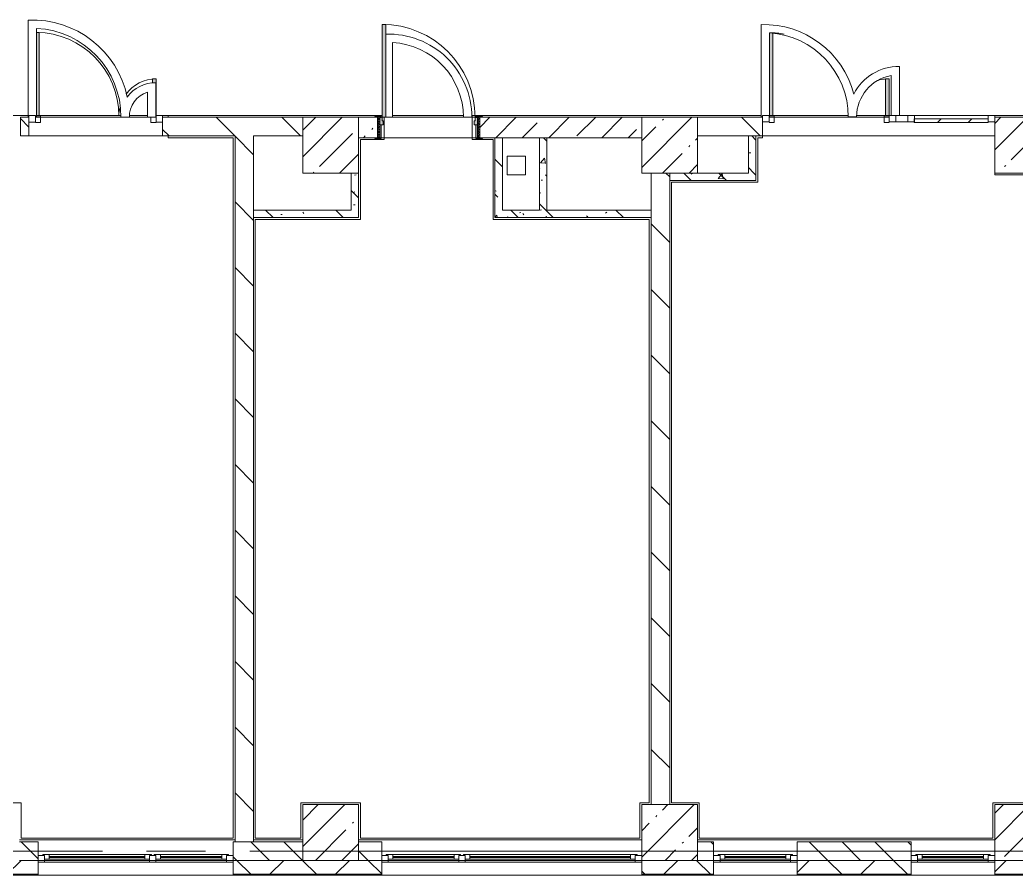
# Model space of a CAD drawing. Header units: millimetres. Extents: x 35355 to 234366, y -8553 to 29000.
# Drawn here: x 129871 to 140596, y -258 to 8948 of the extents above; entities that cross this region are included whole.
import ezdxf

# ---------------------------------------------------------------- set-up
doc = ezdxf.new("R2010")
doc.units = ezdxf.units.MM
doc.linetypes.add('Осевая', pattern=[3175, 635, -476.25, 1587.5, -476.25])
for name, color, linetype, lineweight, true_color in [('A-DETL-GENF-3', 7, 'Continuous', 5, 0xaaaaaa), ('A-DOOR-3', 7, 'Continuous', 5, 0xaaaaaa), ('A-DOOR-4', 7, 'Continuous', 5, 0xe2e2e2), ('A-DOOR-FRAM-4', 7, 'Continuous', 5, 0xe2e2e2), ('A-DOOR-FRAM-5', 7, 'Continuous', 5, 0xaaaaaa), ('A-FLOR-2', 7, 'Continuous', 5, 0xaaaaaa), ('I-WALL-4', 7, 'Continuous', 5, 0x787878)]:
    doc.layers.add(name, color=color, linetype=linetype, lineweight=lineweight, true_color=true_color)
for name, color, linetype, lineweight in [('A-GLAZ-2', 7, 'Continuous', 5), ('A-GLAZ-CURT-3', 7, 'Continuous', 5), ('A-GLAZ-CWMG-3', 7, 'Continuous', 5), ('A-WALL', 7, 'Continuous', 9), ('A-WALL-2', 7, 'Continuous', 5), ('I-WALL-3', 7, 'Continuous', 5), ('S-COLS-1', 7, 'Continuous', 5), ('Оси', 7, 'Continuous', 9), ('Оси-2', 7, 'Осевая', 9)]:
    doc.layers.add(name, color=color, linetype=linetype, lineweight=lineweight)
pattern_1 = [(135, (107356.5, 0), (-353.5534, -353.5534), [])]
pattern_2 = [(135, (107356.5, 0), (-377.171, -377.171), [533.4, -88.9, 17.78, -88.9]), (135, (107356.5, 376.94), (-377.171, -377.171), []), (50, (107356.5, 0), (637.6445, -55.787), [66.675, -733.425]), (355, (107356.5, 0), (-123.35, 668.699), [53.34, -586.74]), (100.451, (107409.6, -4.65), (514.299, 612.908), [56.665, -623.315]), (46.184, (107356.5, 177.8), (948.776, -147.15), [100.012, -1100.137]), (96.636, (107435.6, 165.5), (830.91, 865.997), [84.998, -934.973]), (351.184, (107356.5, 177.8), (830.918, 865.988), [80.01, -880.11]), (21, (107445.4, 133.35), (530.651, -357.928), [66.675, -733.425]), (326, (107445.4, 133.35), (216.308, 644.658), [53.34, -586.74]), (71.451, (107489.6, 103.5), (746.96, 286.724), [56.665, -623.315]), (37.5, (107356.5, 0), (10.8105, 295.9426), [16.764, -562.864, 16.764, -578.866, -588.962]), (37.5, (107356.5, 0), (10.8105, 295.9426), [-1175.258, 16.764, -572.198]), (7.5, (107356.5, 0), (233.869, 350.6318), [16.764, -322.834, 16.764, -549.529, -224.472]), (7.5, (107356.5, 0), (233.869, 350.6318), [-905.891, 16.764, -207.708]), (327.5, (107158.24, 0), (474.5678, -20.0513), [16.764, -205.486, 16.764, -676.656, -920.115]), (327.5, (107158.24, 0), (474.5678, -20.0513), [-915.67, 16.764, -903.351]), (317.5, (107069.34, 0), (518.452, 88.9934), [16.764, -272.161, 16.764, -443.738, -653.415]), (317.5, (107069.34, 0), (518.452, 88.9934), [-749.427, 16.764, -636.651])]

# ---------------------------------------------------------------- blocks, each defined once
blk = doc.blocks.new('BSC_Колонна _Прямоугольная - 600х600-23286269-3_6_2_птичка')
at = {"layer": 'S-COLS-1'}
h = blk.add_hatch(dxfattribs=at)
h.set_pattern_fill('FP_73', color=256, style=0, pattern_type=2)
h.set_pattern_definition([(45, (-29509.74, -7600), (-285.123, 285.123), []), (45, (-29224.6, -7600), (-285.123, 285.123), [504.031, -100.806, 16.764, -84.042])])
h.paths.add_polyline_path([(300, -300), (300, 300), (-300, 300), (-300, -300)])
for p, q in [((300, 300), (-300, 300)), ((-300, 300), (-300, -300)), ((300, -300), (300, 300)), ((-300, -300), (300, -300))]:
    blk.add_line(p, q, dxfattribs=at)
blk = doc.blocks.new('BSC_Колонна _Прямоугольная - 600х600-V56-3_6_2_птичка')
at = {"layer": 'S-COLS-1'}
h = blk.add_hatch(dxfattribs=at)
h.set_pattern_fill('FP_79', color=256, style=0, pattern_type=2)
h.set_pattern_definition([(45, (-25860, -200), (-285.123, 285.123), []), (45, (-25574.88, -200), (-285.123, 285.123), [504.031, -100.806, 16.764, -84.042])])
h.paths.add_polyline_path([(-300, -300), (300, -300), (300, 300), (-300, 300)])
for p, q in [((300, 300), (-300, 300)), ((-300, 300), (-300, -300)), ((300, -300), (300, 300)), ((-300, -300), (300, -300))]:
    blk.add_line(p, q, dxfattribs=at)
blk = doc.blocks.new('BSC_Колонна _Прямоугольная - 600х600-V57-3_6_2_птичка')
at = {"layer": 'S-COLS-1'}
h = blk.add_hatch(dxfattribs=at)
h.set_pattern_fill('FP_80', color=256, style=0, pattern_type=2)
h.set_pattern_definition([(45, (-29509.74, -200), (-285.123, 285.123), []), (45, (-29224.6, -200), (-285.123, 285.123), [504.031, -100.806, 16.764, -84.042])])
h.paths.add_polyline_path([(300, -300), (300, 300), (-300, 300), (-300, -300)])
for p, q in [((300, 300), (-300, 300)), ((-300, 300), (-300, -300)), ((300, -300), (300, 300)), ((-300, -300), (300, -300))]:
    blk.add_line(p, q, dxfattribs=at)
blk = doc.blocks.new('BSC_Колонна _Прямоугольная - 600х600-V68-3_6_2_птичка')
at = {"layer": 'S-COLS-1'}
h = blk.add_hatch(dxfattribs=at)
h.set_pattern_fill('FP_92', color=256, style=0, pattern_type=2)
h.set_pattern_definition([(45, (-25860, -7600), (-285.123, 285.123), []), (45, (-25574.88, -7600), (-285.123, 285.123), [504.031, -100.806, 16.764, -84.042])])
h.paths.add_polyline_path([(300, -300), (300, 300), (-300, 300), (-300, -300)])
for p, q in [((300, 300), (-300, 300)), ((-300, 300), (-300, -300)), ((300, -300), (300, 300)), ((-300, -300), (300, -300))]:
    blk.add_line(p, q, dxfattribs=at)
blk = doc.blocks.new('BSC_Колонна _Прямоугольная - 600х600-V76-3_6_2_птичка')
at = {"layer": 'S-COLS-1'}
h = blk.add_hatch(dxfattribs=at)
h.set_pattern_fill('FP_108', color=256, style=0, pattern_type=2)
h.set_pattern_definition([(45, (-33310, -7600), (-285.123, 285.123), []), (45, (-33024.88, -7600), (-285.123, 285.123), [504.031, -100.806, 16.764, -84.042])])
h.paths.add_polyline_path([(-300, -300), (300, -300), (300, 300), (-300, 300), (-300, 151)])
for p, q in [((300, 300), (-300, 300)), ((-300, 300), (-300, -300)), ((300, -300), (300, 300)), ((-300, -300), (300, -300))]:
    blk.add_line(p, q, dxfattribs=at)
blk = doc.blocks.new('BSC_Колонна _Прямоугольная - 600х600-V77-3_6_2_птичка')
at = {"layer": 'S-COLS-1'}
h = blk.add_hatch(dxfattribs=at)
h.set_pattern_fill('FP_109', color=256, style=0, pattern_type=2)
h.set_pattern_definition([(45, (-33310, -200), (-285.123, 285.123), []), (45, (-33024.88, -200), (-285.123, 285.123), [504.031, -100.806, 16.764, -84.042])])
h.paths.add_polyline_path([(300, -300), (300, 300), (-300, 300), (-300, -300), (252, -300)])
for p, q in [((300, 300), (-300, 300)), ((-300, 300), (-300, -300)), ((300, -300), (300, 300)), ((-300, -300), (300, -300))]:
    blk.add_line(p, q, dxfattribs=at)
blk = doc.blocks.new('120_Окно_СКБ_2Ст - 120_Окно_СКБ_2Ст 2100х2500 _мал створка СЛЕВА_-V72-3_6_2_птичка')
at = {"layer": 'A-GLAZ-2'}
for p, q in [((-1050, -127), (-1050, -57)), ((-1050, -57), (-980, -57)), ((1050, -57), (-1050, -57)), ((-980, -57), (-980, -127)), ((-220, -87), (-980, -87)), ((-980, -87), (-980, -127)), ((-930, -137), (-930, -87)), ((-930, -107), (-270, -107)), ((-270, -137), (-270, -87)), ((-220, -127), (-220, -57)), ((-220, -57), (-150, -57)), ((-220, -127), (-220, -87)), ((-150, -57), (-150, -127)), ((980, -87), (-150, -87)), ((-150, -87), (-150, -127)), ((-100, -137), (-100, -87)), ((-100, -107), (930, -107)), ((930, -137), (930, -87)), ((980, -127), (980, -57)), ((980, -57), (1050, -57)), ((980, -127), (980, -87)), ((1050, -57), (1050, -127)), ((-980, -127), (-1050, -127)), ((-1050, -127), (-1000, -127)), ((-980, -127), (-1000, -127)), ((-1000, -127), (-1000, -137)), ((-1000, -137), (-200, -137)), ((-200, -137), (-1000, -137)), ((-270, -117), (-930, -117)), ((-150, -127), (-220, -127)), ((-200, -127), (-220, -127)), ((-200, -127), (-170, -127)), ((-200, -137), (-200, -127)), ((-150, -127), (-170, -127)), ((-170, -127), (-170, -137)), ((-170, -137), (1000, -137)), ((1000, -137), (-170, -137)), ((930, -117), (-100, -117)), ((1050, -127), (980, -127)), ((1000, -127), (980, -127)), ((1000, -127), (1050, -127)), ((1000, -137), (1000, -127))]:
    blk.add_line(p, q, dxfattribs=at)
blk = doc.blocks.new('120_Окно_СКБ_1Ст - 120_Окно_СКБ_1Ст 900х2500_h_-22445987-3_6_2_птичка')
at = {"layer": 'A-GLAZ-2'}
for p, q in [((-450, -127), (-450, -57)), ((-450, -57), (-380, -57)), ((450, -57), (-450, -57)), ((-380, -57), (-380, -127)), ((380, -87), (-380, -87)), ((-380, -87), (-380, -127)), ((-330, -137), (-330, -87)), ((-330, -107), (330, -107)), ((330, -137), (330, -87)), ((380, -127), (380, -57)), ((380, -57), (450, -57)), ((380, -127), (380, -87)), ((450, -57), (450, -127)), ((-380, -127), (-450, -127)), ((-450, -127), (-400, -127)), ((-380, -127), (-400, -127)), ((-400, -127), (-400, -137)), ((-400, -137), (400, -137)), ((400, -137), (-400, -137)), ((330, -117), (-330, -117)), ((450, -127), (380, -127)), ((400, -127), (380, -127)), ((400, -127), (450, -127)), ((400, -137), (400, -127))]:
    blk.add_line(p, q, dxfattribs=at)
blk = doc.blocks.new('120_Окно_СКБ_2Ст - 120_Окно_СКБ_2Ст 2800х2500_створка_-22445922-3_6_2_птичка')
at = {"layer": 'A-GLAZ-2'}
for p, q in [((-1400, -127), (-1400, -57)), ((-1400, -57), (-1330, -57)), ((1400, -57), (-1400, -57)), ((-1330, -57), (-1330, -127)), ((500, -87), (-1330, -87)), ((-1330, -87), (-1330, -127)), ((-1280, -137), (-1280, -87)), ((-1280, -107), (450, -107)), ((450, -137), (450, -87)), ((500, -127), (500, -57)), ((500, -57), (570, -57)), ((500, -127), (500, -87)), ((570, -57), (570, -127)), ((1330, -87), (570, -87)), ((570, -87), (570, -127)), ((620, -137), (620, -87)), ((620, -107), (1280, -107)), ((1280, -137), (1280, -87)), ((1330, -127), (1330, -57)), ((1330, -57), (1400, -57)), ((1330, -127), (1330, -87)), ((1400, -57), (1400, -127)), ((-1330, -127), (-1400, -127)), ((-1400, -127), (-1350, -127)), ((-1330, -127), (-1350, -127)), ((-1350, -127), (-1350, -137)), ((-1350, -137), (520, -137)), ((520, -137), (-1350, -137)), ((450, -117), (-1280, -117)), ((570, -127), (500, -127)), ((520, -127), (500, -127)), ((520, -127), (550, -127)), ((520, -137), (520, -127)), ((570, -127), (550, -127)), ((550, -127), (550, -137)), ((550, -137), (1350, -137)), ((1350, -137), (550, -137)), ((1280, -117), (620, -117)), ((1400, -127), (1330, -127)), ((1350, -127), (1330, -127)), ((1350, -127), (1400, -127)), ((1350, -137), (1350, -127))]:
    blk.add_line(p, q, dxfattribs=at)
blk = doc.blocks.new('110_Дверь_СКБ_1Ст_Внутренняя1 - Д-4_п__1100x2100h_административные помещения-32218723-3_6_2_птичка')
at = {"layer": 'A-DOOR-3'}
h = blk.add_hatch(dxfattribs=at)
h.set_pattern_fill('FP_32', color=256, style=0, pattern_type=2)
h.set_pattern_definition([(135, (1751.41, 174.685), (-14.14214, -14.14214), []), (225, (1751.41, 174.685), (14.14214, -14.14214), [])])
h.paths.add_polyline_path([(562.5, -110), (562.5, 110), (537.5, 110), (537.5, -110)])
at = {"layer": 'A-DOOR-4'}
h = blk.add_hatch(color=256, dxfattribs=at)
h.paths.add_polyline_path([(537.5, 30), (537.5, 110), (512.5, 110), (512.5, 70), (502.5, 70), (502.5, 30)])
h.paths.add_polyline_path([(-477.5, 30), (-477.5, 70), (-487.5, 70), (-487.5, 110), (-512.5, 110), (-512.5, 30)])
at = {"layer": 'A-DOOR-FRAM-4'}
for points in [[(-447.5, 110), (-447.5, 1110), (-487.5, 1110), (-487.5, 110)], [(-497.5, 110), (-497.5, 118), (-567.5, 118), (-567.5, 110)], [(592.5, 110), (592.5, 118), (522.5, 118), (522.5, 110)], [(-497.5, -110), (-497.5, 30), (-512.5, 30), (-512.5, -110)], [(537.5, -110), (537.5, 30), (522.5, 30), (522.5, -110)], [(-497.5, -118), (-497.5, -110), (-567.5, -110), (-567.5, -118)], [(592.5, -118), (592.5, -110), (522.5, -110), (522.5, -118)]]:
    blk.add_hatch(color=256, dxfattribs=at).paths.add_polyline_path(points)
at = {"layer": 'A-DOOR-FRAM-5'}
h = blk.add_hatch(dxfattribs=at)
h.set_pattern_fill('FP_33', color=256, style=0, pattern_type=2)
h.set_pattern_definition([(45, (-371.384, 174.685), (-14.1421, 14.1421), []), (135, (-371.384, 174.685), (-14.1421, -14.1421), [])])
h.paths.add_polyline_path([(-512.5, -110), (-512.5, 110), (-537.5, 110), (-537.5, -110)])
at = {"layer": 'A-DOOR-3'}
for p, q in [((-487.5, 1110), (-487.5, 110)), ((-447.5, 1110), (-487.5, 1110)), ((-447.5, 110), (-447.5, 1110)), ((-487.5, 110), (-447.5, 110))]:
    blk.add_line(p, q, dxfattribs=at)
blk.add_arc((-487.5, 110), 1000, 360, 90, dxfattribs=at)
at = {"layer": 'A-DOOR-FRAM-5'}
for p, q in [((-497.5, 118), (-567.5, 118)), ((-567.5, 118), (-567.5, 110)), ((-567.5, 110), (-497.5, 110)), ((-512.5, 110), (-537.5, 110)), ((-537.5, 110), (-537.5, -110)), ((-487.5, 110), (-512.5, 110)), ((-512.5, 110), (-512.5, 30)), ((-512.5, -110), (-512.5, 110)), ((-497.5, 110), (-512.5, 110)), ((-512.5, 110), (-512.5, 109)), ((-512.5, 109), (-497.5, 109)), ((-497.5, 110), (-497.5, 118)), ((-497.5, 109), (-497.5, 110)), ((-487.5, 70), (-487.5, 110)), ((512.5, 110), (512.5, 70)), ((537.5, 110), (512.5, 110)), ((592.5, 118), (522.5, 118)), ((522.5, 118), (522.5, 110)), ((537.5, 110), (522.5, 110)), ((522.5, 110), (522.5, 109)), ((522.5, 110), (592.5, 110)), ((522.5, 109), (537.5, 109)), ((537.5, 30), (537.5, 110)), ((562.5, 110), (537.5, 110)), ((537.5, 110), (537.5, -110)), ((537.5, 109), (537.5, 110)), ((562.5, -110), (562.5, 110)), ((592.5, 110), (592.5, 118)), ((-512.5, 30), (-477.5, 30)), ((-497.5, 30), (-512.5, 30)), ((-512.5, 30), (-512.5, -110)), ((-497.5, -110), (-497.5, 30)), ((-477.5, 70), (-487.5, 70)), ((-477.5, 30), (-477.5, 70)), ((512.5, 70), (502.5, 70)), ((502.5, 70), (502.5, 30)), ((502.5, 30), (537.5, 30)), ((537.5, 30), (522.5, 30)), ((522.5, 30), (522.5, -110)), ((537.5, -110), (537.5, 30)), ((-497.5, -110), (-567.5, -110)), ((-567.5, -110), (-567.5, -118)), ((-567.5, -118), (-497.5, -118)), ((-537.5, -110), (-512.5, -110)), ((-512.5, -110), (-497.5, -110)), ((-497.5, -118), (-497.5, -110)), ((522.5, -110), (537.5, -110)), ((592.5, -110), (522.5, -110)), ((522.5, -110), (522.5, -118)), ((522.5, -118), (592.5, -118)), ((537.5, -110), (562.5, -110)), ((592.5, -118), (592.5, -110))]:
    blk.add_line(p, q, dxfattribs=at)
blk = doc.blocks.new('Прямоугольный импост - 50 x 70 мм-31700031-3_6_2_птичка')
at = {"layer": 'A-GLAZ-CWMG-3'}
for p, q in [((-70, 35), (0, 35)), ((-70, -35), (-70, 35)), ((0, -35), (-70, -35)), ((0, -15), (0, -35))]:
    blk.add_line(p, q, dxfattribs=at)
blk = doc.blocks.new('Дверь_Витражная_остекление_ - ДВН_ДАО_Главный вход_1200 в свету-31742133-3_6_2_птичка')
at = {"layer": 'A-DOOR-4'}
for points in [[(-607, 30), (-607, 920), (-643, 925), (-643, 30), (-621, 30)], [(647, 30), (647, 430), (607, 430), (607, 30)]]:
    blk.add_hatch(color=256, dxfattribs=at).paths.add_polyline_path(points)
at = {"layer": 'A-DETL-GENF-3'}
for p, q in [((-607, 30), (-607, 920)), ((647, 430), (607, 430)), ((607, 430), (607, 30)), ((647, 35), (647, 430)), ((-643, 30), (-607, 30)), ((-592, 30), (-643, 30)), ((-592, -40), (-592, 30)), ((592, -40), (592, 30)), ((592, 30), (647, 30)), ((607, 30), (647, 30)), ((-647, -40), (-592, -40)), ((647, -40), (592, -40))]:
    blk.add_line(p, q, dxfattribs=at)
at = {"layer": 'A-DOOR-3'}
blk.add_line((647, 430), (647, 35), dxfattribs=at)
for centre, radius, start, end in [((-647, 30), 895, 79.5087, 89.7197), ((647, 30), 400, 90, 110.0384)]:
    blk.add_arc(centre, radius, start, end, dxfattribs=at)
blk = doc.blocks.new('Системная панель - Стемалит - 40мм-32257327-3_6_2_птичка')
at = {"layer": 'A-GLAZ-CURT-3'}
for p, q in [((65, 35), (-65, 35)), ((-65, 35), (-65, -35)), ((65, -35), (65, 35)), ((-65, -35), (65, -35))]:
    blk.add_line(p, q, dxfattribs=at)
blk = doc.blocks.new('Прямоугольный импост - 50 x 70 мм-31687886-3_6_2_птичка')
at = {"layer": 'A-GLAZ-CWMG-3'}
for p, q in [((-35, 35), (35, 35)), ((-35, -35), (-35, 35)), ((35, 35), (35, -35)), ((35, -35), (-35, -35))]:
    blk.add_line(p, q, dxfattribs=at)
blk = doc.blocks.new('Прямоугольный импост - 50 x 70 мм-31701779-3_6_2_птичка')
at = {"layer": 'A-GLAZ-CWMG-3'}
for p, q in [((0, 35), (-70, 35)), ((-70, 35), (-70, -35)), ((0, -35), (0, 35)), ((-70, -35), (0, -35))]:
    blk.add_line(p, q, dxfattribs=at)
blk = doc.blocks.new('Системная панель - Стекло - 40мм-32257331-3_6_2_птичка')
at = {"layer": 'A-GLAZ-CURT-3'}
h = blk.add_hatch(dxfattribs=at)
h.set_pattern_fill('FP_179', color=256, style=0, pattern_type=2)
h.set_pattern_definition([(45, (-33042.5, -7385), (-1414.21, 1414.21), [1000, -3000]), (45, (-34042.5, -7885), (-1414.21, 1414.21), [3000, -1000]), (45, (-32042.5, -8385), (-1414.21, 1414.21), [1000, -3000])])
h.paths.add_polyline_path([(398, -40), (398, 0), (-398, 0), (-398, -40), (87, -40)])
for p, q in [((398, 0), (-398, 0)), ((-398, 0), (-398, -40)), ((398, -40), (398, 0)), ((-398, -40), (398, -40))]:
    blk.add_line(p, q, dxfattribs=at)
blk = doc.blocks.new('Прямоугольный импост - 50 x 70 мм-31702100-3_6_2_птичка')
at = {"layer": 'A-GLAZ-CWMG-3'}
for p, q in [((-35, 35), (35, 35)), ((-35, -35), (-35, 35)), ((35, 35), (35, -35)), ((35, -35), (-35, -35))]:
    blk.add_line(p, q, dxfattribs=at)
blk = doc.blocks.new('Прямоугольный импост - 50 x 70 мм-31720914-3_6_2_птичка')
at = {"layer": 'A-GLAZ-CWMG-3'}
blk.add_line((32940, 7920), (32145, 7920), dxfattribs=at)
blk = doc.blocks.new('Прямоугольный импост - 50 x 70 мм-31927764-3_6_2_птичка')
at = {"layer": 'A-GLAZ-CWMG-3'}
for p, q in [((-70, 35), (0, 35)), ((-70, -35), (-70, 35)), ((0, 35), (0, -35)), ((0, -35), (-70, -35))]:
    blk.add_line(p, q, dxfattribs=at)
blk = doc.blocks.new('Дверь_Витражная_остекление_ - ДВН_ДАО_Главный вход_1200 в свету Д-22 _п_-V223-3_6_2_птичка')
at = {"layer": 'A-DOOR-4'}
for points in [[(-636, 30), (-610, 30), (-610, 930), (-636, 930)], [(648, 30), (650, 35), (648, 430), (610, 430), (610, 386), (648, 388), (648, 35)]]:
    blk.add_hatch(color=256, dxfattribs=at).paths.add_polyline_path(points)
at = {"layer": 'A-DETL-GENF-3'}
for p, q in [((-610, 930), (-636, 930)), ((-610, 30), (-610, 930)), ((650, 430), (610, 430)), ((610, 430), (610, 386)), ((650, 35), (650, 430)), ((-636, 30), (-610, 30)), ((-595, 30), (-636, 30)), ((-595, -40), (-595, 30)), ((595, -40), (595, 16)), ((-650, -40), (-595, -40)), ((650, -40), (595, -40))]:
    blk.add_line(p, q, dxfattribs=at)
at = {"layer": 'A-DOOR-3'}
blk.add_line((650, 430), (650, 35), dxfattribs=at)
for centre, radius, start, end in [((-650, 30), 900, 360, 89.1007), ((650, 30), 400, 90, 144.0144), ((650, 30), 400, 167.5043, 180)]:
    blk.add_arc(centre, radius, start, end, dxfattribs=at)

msp = doc.modelspace()

# ---------------------------------------------------------------- hatches: boundary and pattern name
at = {"layer": 'A-WALL-2'}
h = msp.add_hatch(dxfattribs=at)
h.set_pattern_fill('FP_97', color=256, style=0, pattern_type=2)
h.set_pattern_definition([(135, (107356.5, 0), (-176.7767, -176.7767), [])])
h.paths.add_polyline_path([(140966.5, -100), (141226.5, -100), (141226.5, 100), (140966.5, 100), (140966.5, 39.5)])
h.paths.add_polyline_path([(145346.5, -100), (145346.5, 100), (144779.5, 100), (144779.5, -100)])
h.paths.add_polyline_path([(143326.5, -100), (143879.5, -100), (143879.5, 100), (143326.5, 100)])
h.paths.add_polyline_path([(133516.5, -100), (133766.2, -100), (133766.2, 100), (133516.5, 100), (133516.5, -63.8)])
h.paths.add_polyline_path([(128966.5, -100), (129266.5, -100), (129266.5, 100), (128966.5, 100)])
h.paths.add_polyline_path([(132528.9, -100), (132916.5, -100), (132916.5, 100), (132166.5, 100), (132166.5, -100)])
h.paths.add_polyline_path([(137166.2, -100), (137339.3, -100), (137339.3, 100), (137166.2, 100), (137166.2, 55.2)])
h.paths.add_polyline_path([(128066.5, -100), (128066.5, 100), (126716.5, 100), (126716.5, -100), (126935.8, -100)])
h.paths.add_polyline_path([(130066.5, -100), (130066.5, 100), (129866.5, 100), (129866.5, -100)])
h.paths.add_polyline_path([(139054.2, -100), (139466.5, -100), (139466.5, 100), (138239.3, 100), (138239.3, -100)])
h.paths.add_polyline_path([(124139.3, -100), (124616.5, -100), (124616.5, 100), (123866.5, 100), (123866.5, -100)])
h.paths.add_polyline_path([(114817.4, -100), (115016.5, -100), (115016.5, 100), (114186.5, 100), (114186.5, -100)])
h.paths.add_polyline_path([(118466.5, -100), (118466.5, 100), (117716.2, 100), (117716.2, -100)])
h.paths.add_polyline_path([(119366.5, -100), (119516.5, -100), (119516.5, 100), (119366.5, 100)])
h.paths.add_polyline_path([(122966.5, -100), (122966.5, 100), (122216.5, 100), (122216.5, -100)])
h = msp.add_hatch(dxfattribs=at)
h.set_pattern_fill('FP_99', color=256, style=0, pattern_type=2)
h.set_pattern_definition([(45, (107356.5, 0), (-353.5534, 353.5534), []), (135, (107356.5, 0), (-353.5534, -353.5534), [])])
h.paths.add_polyline_path([(141226.5, -250), (141226.5, -100), (140366.5, -100), (140366.5, -250), (140966.5, -250)])
h.paths.add_polyline_path([(145666.6, -250), (145666.6, -100), (144779.5, -100), (144779.5, -250), (145579.5, -250)])
h.paths.add_polyline_path([(143326.5, -250), (143879.5, -250), (143879.5, -100), (143326.5, -100)])
h.paths.add_polyline_path([(136566.2, -250), (137339.3, -250), (137339.3, -100), (136566.2, -100)])
h.paths.add_polyline_path([(129866.5, -250), (130066.5, -250), (130066.5, -100), (128966.5, -100), (128966.5, -250), (129732.4, -250)])
h.paths.add_polyline_path([(132166.5, -250), (133766.2, -250), (133766.2, -100), (132166.5, -100)])
h.paths.add_polyline_path([(138239.3, -250), (139466.5, -250), (139466.5, -100), (138239.3, -100)])
h.paths.add_polyline_path([(128066.5, -250), (128066.5, -100), (126716.5, -100), (126716.5, -250), (126935.8, -250)])
h.paths.add_polyline_path([(124616.5, -250), (124616.5, -100), (123866.5, -100), (123866.5, -250), (124139.3, -250)])
h.paths.add_polyline_path([(122966.5, -250), (122966.5, -100), (122216.5, -100), (122216.5, -250)])
h.paths.add_polyline_path([(120116.5, -250), (120116.5, -100), (119366.5, -100), (119366.5, -250), (119478.3, -250)])
h.paths.add_polyline_path([(115616.2, -250), (115616.2, -100), (114186.5, -100), (114186.5, -250), (114817.4, -250)])
h.paths.add_polyline_path([(118466.5, -250), (118466.5, -100), (117716.2, -100), (117716.2, -250)])
h.paths.add_polyline_path([(108292.1, -250), (111086.5, -250), (111086.5, -100), (107096.5, -100), (107096.5, -250)])
at = {"layer": 'I-WALL-3'}
h = msp.add_hatch(dxfattribs=at)
h.set_pattern_fill('FP_98', color=256, style=0, pattern_type=2)
h.set_pattern_definition(pattern_1)
h.paths.add_polyline_path([(132387.2, 7700), (132916.5, 7700), (132916.5, 7900), (131407.5, 7900), (131407.5, 7700), (132187.2, 7700)])
h.paths.add_polyline_path([(129876.5, 7700), (129967.5, 7700), (129967.5, 7900), (129876.5, 7900), (129876.5, 7751.2)])
h = msp.add_hatch(dxfattribs=at)
h.set_pattern_fill('FP_95', color=256, style=0, pattern_type=2)
h.set_pattern_definition([(45, (107356.5, 0), (-285.123, 285.123), []), (45, (107641.6, 0), (-285.123, 285.123), [504.031, -100.806, 16.764, -84.042])])
h.paths.add_polyline_path([(134851.5, 7680), (136566.2, 7680), (136566.2, 7900), (134821.5, 7900), (134821.5, 7680)])
h.paths.add_polyline_path([(133721.5, 7680), (133721.5, 7900), (133516.5, 7900), (133516.5, 7680), (133691.5, 7680)])
h = msp.add_hatch(dxfattribs=at)
h.set_pattern_fill('FP_98', color=256, style=0, pattern_type=2)
h.set_pattern_definition(pattern_1)
h.paths.add_polyline_path([(137166.2, 7700), (137866.5, 7700), (137866.5, 7900), (137166.2, 7900), (137166.2, 7751.2)])
h.paths.add_polyline_path([(141850.7, 7700), (145346.5, 7700), (145346.5, 7900), (143366.5, 7900), (143366.5, 7830), (142166.5, 7830), (142166.5, 7900), (140966.5, 7900), (140966.5, 7700)])
h = msp.add_hatch(dxfattribs=at)
h.set_pattern_fill('FP_98', color=256, style=0, pattern_type=2)
h.set_pattern_definition(pattern_1)
h.paths.add_polyline_path([(132387.2, 100), (132387.2, 7700), (132187.2, 7700), (132187.2, 100)])
h = msp.add_hatch(dxfattribs=at)
h.set_pattern_fill('FP_98', color=256, style=0, pattern_type=2)
h.set_pattern_definition(pattern_1)
h.paths.add_polyline_path([(136864.1, 500), (136867.2, 500), (136867.2, 7300), (136667.2, 7300), (136667.2, 500)])
at = {"layer": 'I-WALL-4'}
h = msp.add_hatch(dxfattribs=at)
h.set_pattern_fill('FP_105', color=256, style=0, pattern_type=2)
h.set_pattern_definition(pattern_2)
h.paths.add_polyline_path([(135066.2, 6820), (135066.2, 7680), (134986.2, 7680), (134986.2, 6820)])
h = msp.add_hatch(dxfattribs=at)
h.set_pattern_fill('FP_105', color=256, style=0, pattern_type=2)
h.set_pattern_definition(pattern_2)
h.paths.add_polyline_path([(135546.2, 6900), (135546.2, 7680), (135466.2, 7680), (135466.2, 6900)])
h = msp.add_hatch(dxfattribs=at)
h.set_pattern_fill('FP_105', color=256, style=0, pattern_type=2)
h.set_pattern_definition(pattern_2)
h.paths.add_polyline_path([(137796.2, 7300), (137796.2, 7700), (137716.2, 7700), (137716.2, 7300)])
h = msp.add_hatch(dxfattribs=at)
h.set_pattern_fill('FP_105', color=256, style=0, pattern_type=2)
h.set_pattern_definition(pattern_2)
h.paths.add_polyline_path([(133516.5, 6820), (133516.5, 7300), (133436.5, 7300), (133436.5, 6820)])
h = msp.add_hatch(dxfattribs=at)
h.set_pattern_fill('FP_105', color=256, style=0, pattern_type=2)
h.set_pattern_definition(pattern_2)
h.paths.add_polyline_path([(137166.2, 7220), (137796.2, 7220), (137796.2, 7300), (136867.2, 7300), (136867.2, 7220)])
h = msp.add_hatch(dxfattribs=at)
h.set_pattern_fill('FP_105', color=256, style=0, pattern_type=2)
h.set_pattern_definition(pattern_2)
h.paths.add_polyline_path([(133436.5, 6820), (133436.5, 6900), (132387.2, 6900), (132387.2, 6820), (132528.9, 6820)])
h = msp.add_hatch(dxfattribs=at)
h.set_pattern_fill('FP_105', color=256, style=0, pattern_type=2)
h.set_pattern_definition(pattern_2)
h.paths.add_polyline_path([(136667.2, 6820), (136667.2, 6900), (135066.2, 6900), (135066.2, 6820), (136257.6, 6820)])

# ---------------------------------------------------------------- linework, layer by layer
at = {"layer": 'A-FLOR-2'}
for p, q in [((129961.4, 8947.1), (129961.4, 7900)), ((130051.4, 7900), (130051.4, 8856.8)), ((137850.8, 8897.4), (137850.8, 7903)), ((137940.8, 7903), (137940.8, 8809.8)), ((133881.5, 7900), (133881.5, 8704)), ((139341, 7920), (139341, 8446.9)), ((131335.5, 7900), (131335.5, 8271.9)), ((139251, 8349.4), (139251, 7920)), ((131245.5, 8169.4), (131245.5, 7900)), ((129961.4, 7920), (122525.8, 7920)), ((130037.5, 7900), (130051.4, 7900)), ((130051.4, 7920), (130958.5, 7920)), ((130959.5, 7900), (131049.5, 7900)), ((131051.4, 7920), (131245.5, 7920)), ((131245.5, 7900), (131335.5, 7900)), ((133771.5, 7920), (131335.5, 7920)), ((131466.5, 7900), (131466.5, 7920)), ((133791.5, 7900), (133791.5, 7660)), ((133811.5, 7900), (133881.5, 7900)), ((133881.5, 7920), (134645.3, 7920)), ((134646.5, 7900), (134736.5, 7900)), ((137850.8, 7920), (134735.3, 7920)), ((134741.5, 7660), (134741.5, 7920)), ((137850.8, 7903), (137866.5, 7903)), ((137940.8, 7920), (138788.7, 7920)), ((138789.5, 7906.5), (138879.5, 7906.5)), ((138880.6, 7920), (139231.5, 7920)), ((140366.5, 7920), (145866, 7920)), ((131466.5, 7680), (131466.5, 7700)), ((132167.2, 7680), (131466.5, 7680)), ((132167.2, 140), (132167.2, 7680)), ((133791.5, 7660), (133537.5, 7660)), ((133537.5, 7660), (133537.5, 6800)), ((134966.2, 7660), (134741.5, 7660)), ((134966.2, 6800), (134966.2, 7660)), ((137866.5, 7680), (137816.2, 7680)), ((137816.2, 7680), (137816.2, 7200)), ((137866.5, 7700), (137866.5, 7680)), ((135116.5, 7480), (135316.5, 7480)), ((135116.5, 7280), (135116.5, 7480)), ((135316.5, 7480), (135316.5, 7280)), ((140366.5, 7280), (140366.5, 7300)), ((135316.5, 7280), (135116.5, 7280)), ((137816.2, 7200), (136887.2, 7200)), ((136887.2, 7200), (136887.2, 520)), ((140986.5, 7280), (140366.5, 7280)), ((133537.5, 6800), (132402.5, 6800)), ((132402.5, 6800), (132402.5, 140)), ((136647.2, 6800), (134966.2, 6800)), ((136647.2, 520), (136647.2, 6800)), ((129246.5, 520), (129886.5, 520)), ((129886.5, 520), (129886.5, 140)), ((132897.5, 140), (132897.5, 520)), ((132897.5, 520), (133536.5, 520)), ((133536.5, 520), (133536.5, 140)), ((136546.2, 140), (136546.2, 520)), ((136546.2, 520), (136647.2, 520)), ((136887.2, 520), (137186.2, 520)), ((137186.2, 520), (137186.2, 140)), ((140346.5, 140), (140346.5, 520)), ((140346.5, 520), (140986.5, 520)), ((129886.5, 140), (132167.2, 140)), ((132402.5, 140), (132897.5, 140)), ((133536.5, 140), (136546.2, 140)), ((137186.2, 140), (140346.5, 140))]:
    msp.add_line(p, q, dxfattribs=at)
for centre, radius, start, end in [((130004.5, 7903), 1045, 11.78406, 92.36409), ((130004.5, 7903), 955, 359.82001, 87.18541), ((133841.5, 7900), 895, 0, 91.92148), ((137884.5, 7903), 995, 14.33829, 91.93805), ((137884.5, 7906.5), 905, 360, 86.42904), ((133841.5, 7900), 805, 360, 87.15183), ((139333.5, 7903), 544, 89.21005, 153.06648), ((131328.5, 7903), 369, 88.91556, 144.66492), ((139333.5, 7903), 454, 100.46985, 179.55829), ((131328.5, 7903), 279, 107.31049, 180.6161)]:
    msp.add_arc(centre, radius, start, end, dxfattribs=at)
at = {"layer": 'A-WALL'}
for p, q in [((135066.2, 7680), (134986.2, 7680)), ((135546.2, 7680), (135466.2, 7680)), ((137796.2, 7700), (137716.2, 7700)), ((136867.2, 7300), (136867.2, 7220)), ((132387.2, 6900), (132387.2, 6820)), ((136667.2, 6820), (136667.2, 6900)), ((132187.2, 100), (132387.2, 100)), ((129866.5, -100), (130066.5, -100)), ((132166.5, -100), (132916.5, -100)), ((133516.5, -100), (133766.2, -100)), ((137166.2, -100), (137339.3, -100)), ((138239.3, -100), (139466.5, -100)), ((128966.5, -250), (130066.5, -250)), ((128966.5, -253), (130066.5, -253)), ((132166.5, -250), (133766.2, -250)), ((132166.5, -253), (133766.2, -253)), ((136566.2, -250), (137339.3, -250)), ((136566.2, -253), (137339.3, -253)), ((138239.3, -250), (139466.5, -250)), ((138239.3, -253), (139466.5, -253)), ((140366.5, -250), (141226.5, -250)), ((140366.5, -253), (141226.5, -253))]:
    msp.add_line(p, q, dxfattribs=at)
at = {"layer": 'A-WALL-2'}
for p, q in [((130066.5, 100), (129866.5, 100)), ((130066.5, -258), (130066.5, 100)), ((132187.2, 100), (132166.5, 100)), ((132166.5, 100), (132166.5, -258)), ((132916.5, 100), (132387.2, 100)), ((133766.2, 100), (133516.5, 100)), ((133766.2, -258), (133766.2, 100)), ((137339.3, 100), (137166.2, 100)), ((137339.3, -258), (137339.3, 100)), ((139466.5, 100), (138239.3, 100)), ((138239.3, 100), (138239.3, -258)), ((139466.5, -258), (139466.5, 100)), ((130066.5, -100), (132166.5, -100)), ((133766.2, -100), (136566.2, -100)), ((136566.2, -100), (136566.2, -258)), ((137339.3, -100), (138239.3, -100)), ((139466.5, -100), (140366.5, -100)), ((140366.5, -100), (140366.5, -258)), ((107088.5, -258), (136566.2, -258)), ((143879.5, -258), (136566.2, -258))]:
    msp.add_line(p, q, dxfattribs=at)
at = {"layer": 'I-WALL-3'}
for p, q in [((129967.5, 7900), (129876.5, 7900)), ((129876.5, 7900), (129876.5, 7700)), ((129967.5, 7700), (129967.5, 7900)), ((130051.4, 7900), (130959.5, 7900)), ((131049.5, 7900), (131245.5, 7900)), ((132916.5, 7900), (131407.5, 7900)), ((131407.5, 7900), (131407.5, 7700)), ((133691.5, 7900), (133516.5, 7900)), ((133881.5, 7900), (134646.5, 7900)), ((134736.5, 7900), (134771.5, 7900)), ((136566.2, 7900), (134851.5, 7900)), ((137866.5, 7900), (137166.2, 7900)), ((137866.5, 7700), (137866.5, 7900)), ((137936.5, 7900), (139231.5, 7900)), ((132187.2, 7700), (129876.5, 7700)), ((132187.2, 7700), (132187.2, 100)), ((132387.2, 6900), (132387.2, 7700)), ((132387.2, 7700), (132916.5, 7700)), ((133516.5, 7680), (133691.5, 7680)), ((134781.5, 7680), (133761.5, 7680)), ((134851.5, 7680), (134986.2, 7680)), ((134986.2, 7680), (134986.2, 6820)), ((135066.2, 7680), (135466.2, 7680)), ((135066.2, 6900), (135066.2, 7680)), ((135466.2, 7680), (135466.2, 6900)), ((135546.2, 7680), (136566.2, 7680)), ((135546.2, 6900), (135546.2, 7680)), ((137166.2, 7700), (137716.2, 7700)), ((137716.2, 7700), (137716.2, 7300)), ((137796.2, 7220), (137796.2, 7700)), ((140366.5, 7700), (137796.2, 7700)), ((133436.5, 7300), (133436.5, 6900)), ((133516.5, 6820), (133516.5, 7300)), ((136667.2, 7300), (136667.2, 6900)), ((137716.2, 7300), (137166.2, 7300)), ((136867.2, 500), (136867.2, 7220)), ((136867.2, 7220), (137796.2, 7220)), ((133436.5, 6900), (132387.2, 6900)), ((135466.2, 6900), (135066.2, 6900)), ((136667.2, 6900), (135546.2, 6900)), ((132387.2, 100), (132387.2, 6820)), ((132387.2, 6820), (133516.5, 6820)), ((134986.2, 6820), (136667.2, 6820)), ((136667.2, 6820), (136667.2, 500)), ((129866.5, 120), (132187.8, 120)), ((132387.2, 120), (132916.5, 120)), ((133516.5, 120), (136566.2, 120)), ((137166.2, 120), (140366.5, 120))]:
    msp.add_line(p, q, dxfattribs=at)
at = {"layer": 'Оси'}
msp.add_line((133616.5, 0), (146116.5, 0), dxfattribs=at)
at = {"layer": 'Оси-2'}
msp.add_line((115361, 0), (133616.5, 0), dxfattribs=at)

# ---------------------------------------------------------------- block references
at = {"layer": 'A-DOOR-3'}
for name, p in [('Дверь_Витражная_остекление_ - ДВН_ДАО_Главный вход_1200 в свету Д-22 _п_-V223-3_6_2_птичка', (130687.5, 7884)), ('110_Дверь_СКБ_1Ст_Внутренняя1 - Д-4_п__1100x2100h_административные помещения-32218723-3_6_2_птичка', (134259, 7790)), ('Дверь_Витражная_остекление_ - ДВН_ДАО_Главный вход_1200 в свету-31742133-3_6_2_птичка', (138584, 7885))]:
    msp.add_blockref(name, p, dxfattribs=at)
at = {"layer": 'A-GLAZ-2', "rotation": 180}
for name, p in [('120_Окно_СКБ_2Ст - 120_Окно_СКБ_2Ст 2100х2500 _мал створка СЛЕВА_-V72-3_6_2_птичка', (131116.5, -175)), ('120_Окно_СКБ_2Ст - 120_Окно_СКБ_2Ст 2800х2500_створка_-22445922-3_6_2_птичка', (135166.2, -175)), ('120_Окно_СКБ_1Ст - 120_Окно_СКБ_1Ст 900х2500_h_-22445987-3_6_2_птичка', (137789.3, -175)), ('120_Окно_СКБ_1Ст - 120_Окно_СКБ_1Ст 900х2500_h_-22445987-3_6_2_птичка', (139916.5, -175))]:
    msp.add_blockref(name, p, dxfattribs=at)
at = {"layer": 'A-GLAZ-CURT-3'}
for name, p in [('Системная панель - Стемалит - 40мм-32257327-3_6_2_птичка', (139366.5, 7885)), ('Системная панель - Стекло - 40мм-32257331-3_6_2_птичка', (139899, 7885))]:
    msp.add_blockref(name, p, dxfattribs=at)
at = {"layer": 'A-GLAZ-CWMG-3', "rotation": 180}
for p in [(129967.5, 7884), (137866.5, 7885)]:
    msp.add_blockref('Прямоугольный импост - 50 x 70 мм-31701779-3_6_2_птичка', p, dxfattribs=at)
at = {"layer": 'A-GLAZ-CWMG-3', "extrusion": (0, 0, -1), "rotation": 180}
for name, p in [('Прямоугольный импост - 50 x 70 мм-31927764-3_6_2_птичка', (-131407.5, 7884)), ('Прямоугольный импост - 50 x 70 мм-31687886-3_6_2_птичка', (-139266.5, 7885)), ('Прямоугольный импост - 50 x 70 мм-31702100-3_6_2_птичка', (-139466.5, 7885)), ('Прямоугольный импост - 50 x 70 мм-31700031-3_6_2_птичка', (-140366.5, 7885))]:
    msp.add_blockref(name, p, dxfattribs=at)
at = {"layer": 'A-GLAZ-CWMG-3'}
msp.add_blockref('Прямоугольный импост - 50 x 70 мм-31720914-3_6_2_птичка', (107356.5, 0), dxfattribs=at)
at = {"layer": 'S-COLS-1'}
for name, p in [('BSC_Колонна _Прямоугольная - 600х600-V68-3_6_2_птичка', (133216.5, 7600)), ('BSC_Колонна _Прямоугольная - 600х600-23286269-3_6_2_птичка', (136866.2, 7600)), ('BSC_Колонна _Прямоугольная - 600х600-V76-3_6_2_птичка', (140666.5, 7600)), ('BSC_Колонна _Прямоугольная - 600х600-V56-3_6_2_птичка', (133216.5, 200)), ('BSC_Колонна _Прямоугольная - 600х600-V57-3_6_2_птичка', (136866.2, 200)), ('BSC_Колонна _Прямоугольная - 600х600-V77-3_6_2_птичка', (140666.5, 200))]:
    msp.add_blockref(name, p, dxfattribs=at)

doc.saveas('drawing.dxf')
